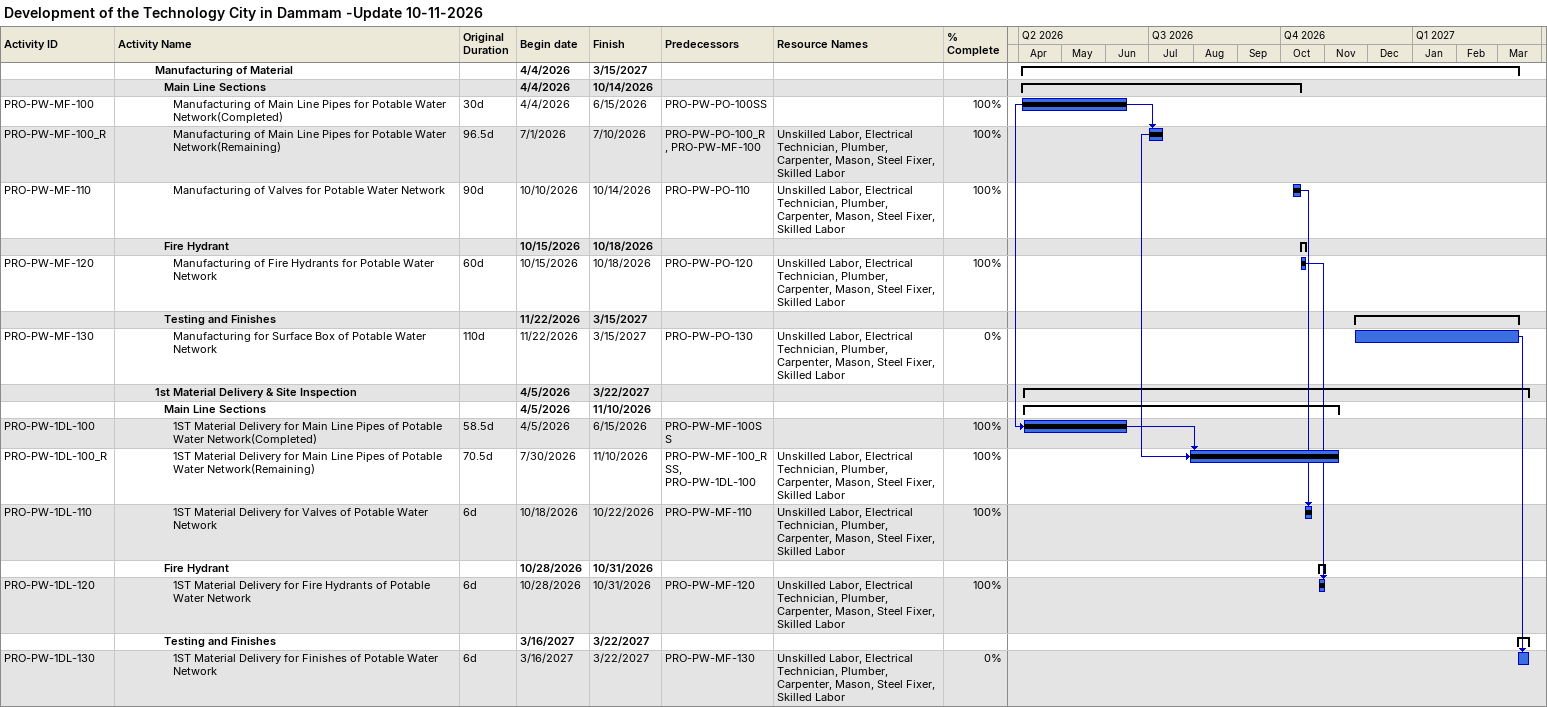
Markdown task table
Development of the Technology City in Dammam -Update 10-11-2026

| ID | Level | Task | Original duration | Start | Finish | Predecessors | Resources | % complete |
|---|---|---|---|---|---|---|---|---|
|  | 5 | **Manufacturing of Material** |  | 2026-04-04 | 2027-03-15 |  |  |  |
|  | 6 | **Main Line Sections** |  | 2026-04-04 | 2026-10-14 |  |  |  |
| PRO-PW-MF-100 | 7 | Manufacturing of Main Line Pipes for Potable Water Network(Completed) | 30d | 2026-04-04 | 2026-06-15 | PRO-PW-PO-100SS |  | 100 |
| PRO-PW-MF-100_R | 7 | Manufacturing of Main Line Pipes for Potable Water Network(Remaining) | 96.5d | 2026-07-01 | 2026-07-10 | PRO-PW-PO-100_R, PRO-PW-MF-100 | Unskilled Labor, Electrical Technician, Plumber, Carpenter, Mason, Steel Fixer, Skilled Labor | 100 |
| PRO-PW-MF-110 | 7 | Manufacturing of Valves for Potable Water Network | 90d | 2026-10-10 | 2026-10-14 | PRO-PW-PO-110 | Unskilled Labor, Electrical Technician, Plumber, Carpenter, Mason, Steel Fixer, Skilled Labor | 100 |
|  | 6 | **Fire Hydrant** |  | 2026-10-15 | 2026-10-18 |  |  |  |
| PRO-PW-MF-120 | 7 | Manufacturing of Fire Hydrants for Potable Water Network | 60d | 2026-10-15 | 2026-10-18 | PRO-PW-PO-120 | Unskilled Labor, Electrical Technician, Plumber, Carpenter, Mason, Steel Fixer, Skilled Labor | 100 |
|  | 6 | **Testing and Finishes** |  | 2026-11-22 | 2027-03-15 |  |  |  |
| PRO-PW-MF-130 | 7 | Manufacturing for Surface Box of Potable Water Network | 110d | 2026-11-22 | 2027-03-15 | PRO-PW-PO-130 | Unskilled Labor, Electrical Technician, Plumber, Carpenter, Mason, Steel Fixer, Skilled Labor | 0 |
|  | 5 | **1st Material Delivery & Site Inspection** |  | 2026-04-05 | 2027-03-22 |  |  |  |
|  | 6 | **Main Line Sections** |  | 2026-04-05 | 2026-11-10 |  |  |  |
| PRO-PW-1DL-100 | 7 | 1ST Material Delivery for Main Line Pipes of Potable Water Network(Completed) | 58.5d | 2026-04-05 | 2026-06-15 | PRO-PW-MF-100SS |  | 100 |
| PRO-PW-1DL-100_R | 7 | 1ST Material Delivery for Main Line Pipes of Potable Water Network(Remaining) | 70.5d | 2026-07-30 | 2026-11-10 | PRO-PW-MF-100_RSS, PRO-PW-1DL-100 | Unskilled Labor, Electrical Technician, Plumber, Carpenter, Mason, Steel Fixer, Skilled Labor | 100 |
| PRO-PW-1DL-110 | 7 | 1ST Material Delivery for Valves of Potable Water Network | 6d | 2026-10-18 | 2026-10-22 | PRO-PW-MF-110 | Unskilled Labor, Electrical Technician, Plumber, Carpenter, Mason, Steel Fixer, Skilled Labor | 100 |
|  | 6 | **Fire Hydrant** |  | 2026-10-28 | 2026-10-31 |  |  |  |
| PRO-PW-1DL-120 | 7 | 1ST Material Delivery for Fire Hydrants of Potable Water Network | 6d | 2026-10-28 | 2026-10-31 | PRO-PW-MF-120 | Unskilled Labor, Electrical Technician, Plumber, Carpenter, Mason, Steel Fixer, Skilled Labor | 100 |
|  | 6 | **Testing and Finishes** |  | 2027-03-16 | 2027-03-22 |  |  |  |
| PRO-PW-1DL-130 | 7 | 1ST Material Delivery for Finishes of Potable Water Network | 6d | 2027-03-16 | 2027-03-22 | PRO-PW-MF-130 | Unskilled Labor, Electrical Technician, Plumber, Carpenter, Mason, Steel Fixer, Skilled Labor | 0 |
